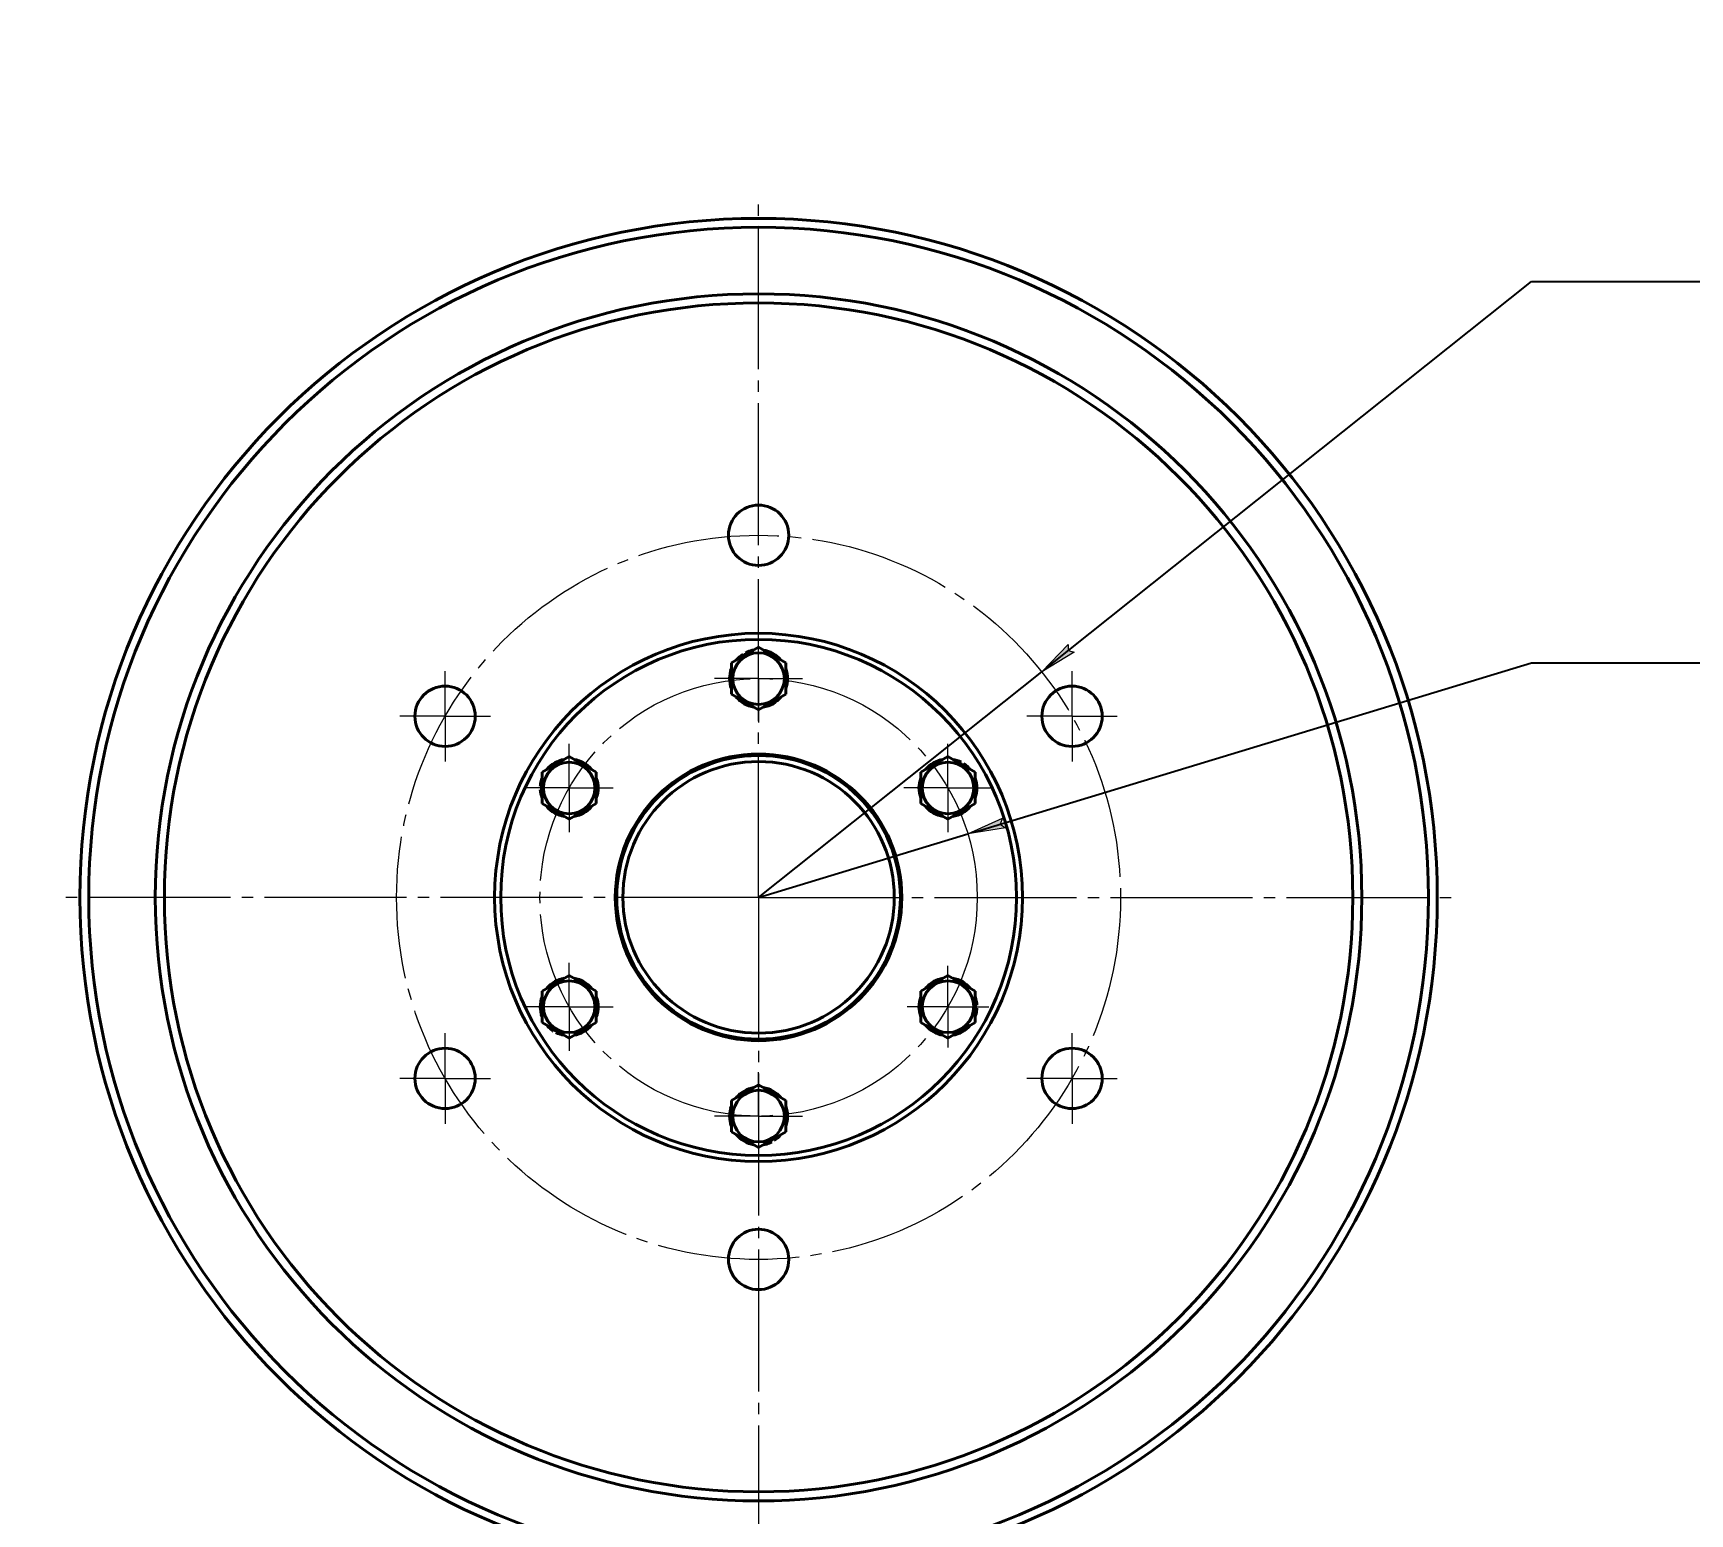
# Model space of a CAD drawing. Header units: millimetres. Extents: x 0 to 420, y 0 to 297.
# Drawn here: x 200.3 to 420, y 100.7 to 297 of the extents above; entities that cross this region are included whole.
import ezdxf

# ---------------------------------------------------------------- set-up
doc = ezdxf.new("R2010")
doc.units = ezdxf.units.MM
for name, pattern in [('K5LT_AXLED', [23.33904647827148, 18.83904647827148, -1.5, 1.5, -1.5]), ('K5LT_BASIC', [0]), ('K5LT_THIN', [0])]:
    doc.linetypes.add(name, pattern=pattern)
doc.layers.add('Системный слой', color=7, linetype='Continuous')
doc.styles.add('KDIMTEXTSTYLE', font='GOST_AU.SHX', dxfattribs={"width": 0.96, "oblique": 15, "height": 5})
doc.dimstyles.new('KDIMSTYLE (0.40)', dxfattribs={"dimtxt": 5, "dimasz": 1, "dimexe": 2, "dimexo": 0.0625, "dimgap": 1, "dimtad": 1, "dimlfac": 2.5, "dimtxsty": 'KDIMTEXTSTYLE', "dimsah": 1, "dimcen": 0.09, "dimdle": 1, "dimadec": 0, "dimazin": 0, "dimtfac": 0.667, "dimtmove": 0, "dimatfit": 3, "dimfxl": 1, "dimtvp": 1, "dimtolj": 1, "dimtzin": 0, "dimarcsym": 0})

# ---------------------------------------------------------------- blocks, each defined once
blk = doc.blocks.new('U0')
at = {"layer": 'Системный слой', "color": 150, "linetype": 'K5LT_BASIC', "lineweight": 40, "true_color": 0x0080ff}
for start, end in [(99.63586519368104, 140.3641348063178), (39.63586519368213, 80.36413480631784), (159.6358651924613, 171.6981977031133), (339.6358651936822, 20.3641348063178), (182.8432329500974, 200.3641348063179), (219.6358651936801, 260.364134806318), (279.6358651936816, 320.364134806318)]:
    blk.add_arc((271.3852632902513, 196.9422470340662), 3.839999999999999, start, end, dxfattribs=at)
blk = doc.blocks.new('U1')
at = {"layer": 'Системный слой', "color": 150, "linetype": 'K5LT_BASIC', "lineweight": 40, "true_color": 0x0080ff}
for start, end in [(99.63586519368206, 140.3641348063178), (39.63586519368213, 80.36413480631794), (159.6358651936808, 200.3641348063176), (339.6358651936819, 20.36413480631801), (219.6358651924614, 231.6981977031133), (279.6358651936802, 320.364134806318), (242.8432329500974, 260.364134806318)]:
    blk.add_arc((271.3852632902513, 167.9422470340662), 3.84, start, end, dxfattribs=at)
blk = doc.blocks.new('U2')
at = {"layer": 'Системный слой', "color": 150, "linetype": 'K5LT_BASIC', "lineweight": 40, "true_color": 0x0080ff}
for start, end in [(99.63586519368009, 140.3641348063179), (62.84323295009744, 80.3641348063179), (39.63586519246125, 51.69819770311322), (159.6358651936817, 200.364134806318), (339.6358651936809, 20.3641348063177), (219.6358651936821, 260.3641348063178), (279.6358651936822, 320.3641348063178)]:
    blk.add_arc((321.6147367097487, 196.9422470340662), 3.84, start, end, dxfattribs=at)
blk = doc.blocks.new('U3')
at = {"layer": 'Системный слой', "color": 150, "linetype": 'K5LT_BASIC', "lineweight": 40, "true_color": 0x0080ff}
for start, end in [(99.63586519368206, 140.3641348063178), (39.63586519368177, 80.36413480631799), (159.6358651936822, 200.3641348063178), (339.6358651936801, 20.36413480631801), (219.6358651936811, 260.364134806318), (279.6358651924613, 291.6981977031132), (302.8432329500975, 320.3641348063178)]:
    blk.add_arc((296.5, 153.4422470340662), 3.84, start, end, dxfattribs=at)
blk = doc.blocks.new('U4')
at = {"layer": 'Системный слой', "color": 150, "linetype": 'K5LT_BASIC', "lineweight": 40, "true_color": 0x0080ff}
for start, end in [(122.8432329500974, 140.3641348063181), (99.63586519246113, 111.6981977031132), (39.63586519368106, 80.36413480631784), (159.63586519368, 200.364134806318), (339.6358651936821, 20.3641348063178), (219.6358651936816, 260.364134806318), (279.635865193682, 320.3641348063178)]:
    blk.add_arc((296.5, 211.4422470340662), 3.84, start, end, dxfattribs=at)
blk = doc.blocks.new('U5')
at = {"layer": 'Системный слой', "color": 150, "linetype": 'K5LT_BASIC', "lineweight": 40, "true_color": 0x0080ff}
for start, end in [(99.63586519368172, 140.364134806318), (39.63586519368011, 80.36413480631794), (159.6358651936821, 200.3641348063178), (2.843232950097462, 20.3641348063179), (339.6358651924614, 351.6981977031132), (219.6358651936822, 260.3641348063179), (279.6358651936811, 320.3641348063178)]:
    blk.add_arc((321.6147367097487, 167.9422470340662), 3.839999999999999, start, end, dxfattribs=at)
blk = doc.blocks.new('U6')
at = {"layer": 'Системный слой', "color": 30, "linetype": 'K5LT_AXLED', "lineweight": 18, "true_color": 0xff8000}
for q in [(296.5, 274.4422470340169), (204.5000000000493, 182.4422470340662), (388.4999999999507, 182.4422470340662), (296.5, 90.44224703411555)]:
    blk.add_line((296.5, 182.4422470340662), q, dxfattribs=at)
blk = doc.blocks.new('U7')
at = {"layer": 'Системный слой', "color": 30, "linetype": 'K5LT_AXLED', "lineweight": 18, "true_color": 0xff8000}
for q in [(296.5000000000001, 217.2822470340662), (290.66, 211.4422470340662), (302.34, 211.4422470340662), (296.5, 205.6022470340662)]:
    blk.add_line((296.5, 211.4422470340662), q, dxfattribs=at)
blk = doc.blocks.new('U8')
at = {"layer": 'Системный слой', "color": 30, "linetype": 'K5LT_AXLED', "lineweight": 18, "true_color": 0xff8000}
for q in [(271.3852632902513, 202.7822470340662), (265.5452632902513, 196.9422470340662), (277.2252632902513, 196.9422470340662), (271.3852632902513, 191.1022470340662)]:
    blk.add_line((271.3852632902513, 196.9422470340662), q, dxfattribs=at)
blk = doc.blocks.new('U9')
at = {"layer": 'Системный слой', "color": 30, "linetype": 'K5LT_AXLED', "lineweight": 18, "true_color": 0xff8000}
for q in [(321.6147367097487, 202.7822470340662), (315.7747367097487, 196.9422470340662), (327.4547367097487, 196.9422470340662), (321.6147367097487, 191.1022470340662)]:
    blk.add_line((321.6147367097487, 196.9422470340662), q, dxfattribs=at)
blk = doc.blocks.new('U10')
at = {"layer": 'Системный слой', "color": 30, "linetype": 'K5LT_AXLED', "lineweight": 18, "true_color": 0xff8000}
for q in [(321.6147367097487, 173.3622470340662), (316.1947367097487, 167.9422470340662), (327.0347367097487, 167.9422470340662), (321.6147367097487, 162.5222470340662)]:
    blk.add_line((321.6147367097487, 167.9422470340662), q, dxfattribs=at)
blk = doc.blocks.new('U11')
at = {"layer": 'Системный слой', "color": 30, "linetype": 'K5LT_AXLED', "lineweight": 18, "true_color": 0xff8000}
for q in [(296.5, 159.2822470340662), (290.66, 153.4422470340662), (302.34, 153.4422470340662), (296.5, 147.6022470340662)]:
    blk.add_line((296.5, 153.4422470340662), q, dxfattribs=at)
blk = doc.blocks.new('U12')
at = {"layer": 'Системный слой', "color": 30, "linetype": 'K5LT_AXLED', "lineweight": 18, "true_color": 0xff8000}
for q in [(271.3852632902513, 173.7822470340662), (265.5452632902513, 167.9422470340662), (277.2252632902513, 167.9422470340662), (271.3852632902513, 162.1022470340662)]:
    blk.add_line((271.3852632902513, 167.9422470340662), q, dxfattribs=at)
blk = doc.blocks.new('U13')
at = {"layer": 'Системный слой', "color": 30, "linetype": 'K5LT_AXLED', "lineweight": 18, "true_color": 0xff8000}
for q in [(254.930780618347, 212.4422470340663), (248.930780618347, 206.4422470340663), (260.930780618347, 206.4422470340663), (254.930780618347, 200.4422470340663)]:
    blk.add_line((254.930780618347, 206.4422470340663), q, dxfattribs=at)
blk = doc.blocks.new('U14')
at = {"layer": 'Системный слой', "color": 30, "linetype": 'K5LT_AXLED', "lineweight": 18, "true_color": 0xff8000}
for q in [(338.0692193816531, 212.4422470340662), (332.0692193816531, 206.4422470340662), (344.0692193816531, 206.4422470340662), (338.0692193816531, 200.4422470340662)]:
    blk.add_line((338.0692193816531, 206.4422470340662), q, dxfattribs=at)
blk = doc.blocks.new('U15')
at = {"layer": 'Системный слой', "color": 30, "linetype": 'K5LT_AXLED', "lineweight": 18, "true_color": 0xff8000}
for q in [(338.0692193816531, 164.4422470340662), (332.0692193816531, 158.4422470340662), (344.0692193816531, 158.4422470340662), (338.0692193816531, 152.4422470340662)]:
    blk.add_line((338.0692193816531, 158.4422470340662), q, dxfattribs=at)
blk = doc.blocks.new('U16')
at = {"layer": 'Системный слой', "color": 30, "linetype": 'K5LT_AXLED', "lineweight": 18, "true_color": 0xff8000}
for q in [(254.9307806183469, 164.4422470340662), (248.9307806183469, 158.4422470340662), (260.9307806183469, 158.4422470340662), (254.9307806183469, 152.4422470340662)]:
    blk.add_line((254.9307806183469, 158.4422470340662), q, dxfattribs=at)
blk = doc.blocks.new('KDIMARROW_01')
at = {"layer": 'Системный слой'}
blk.add_hatch(color=0, dxfattribs=at).paths.add_polyline_path([(-5, -0.6582624912261956), (0, 0), (-5, 0.658262491226197), (-4.5, 5.51091059616309e-16)])
at = {"layer": 'Системный слой', "color": 0, "linetype": 'K5LT_THIN', "lineweight": 18}
for p, q in [((-4.5, 5.51091059616309e-16), (-5, 0.658262491226197)), ((-5, 0.658262491226197), (0, 0)), ((0, 0), (-5, -0.6582624912261956)), ((-5, -0.6582624912261956), (-4.5, 5.51091059616309e-16)), ((0, 0), (-1, 0))]:
    blk.add_line(p, q, dxfattribs=at)

msp = doc.modelspace()

# ---------------------------------------------------------------- linework, layer by layer
at = {"layer": 'Системный слой', "color": 150, "linetype": 'K5LT_BASIC', "lineweight": 40, "true_color": 0x0080ff}
for p, q in [((292.9, 213.5207080031489), (296.5, 215.5991689722315)), ((296.5, 215.5991689722315), (300.1, 213.5207080031489)), ((292.9, 209.3637860649836), (292.9, 213.5207080031489)), ((294.417405523082, 214.668452273153), (294.5350416886901, 214.4646997622503)), ((294.8649583112896, 214.6551772131183), (294.7473215435874, 214.8589293764017)), ((295.1801654793138, 214.8371621564276), (295.0802846837133, 215.0101607691082)), ((300.1, 213.5207080031489), (300.1, 209.3637860649836)), ((296.5, 207.2853250959009), (292.9, 209.3637860649836)), ((300.1, 209.3637860649836), (296.5, 207.2853250959009)), ((267.7852632902513, 199.0207080031489), (271.3852632902513, 201.0991689722315)), ((271.3852632902513, 201.0991689722315), (274.9852632902513, 199.0207080031489)), ((318.0147367097487, 199.0207080031489), (321.6147367097487, 201.0991689722315)), ((321.6147367097487, 201.0991689722315), (325.2147367097488, 199.0207080031489)), ((323.3674151661613, 200.3589293764017), (323.2497783984388, 200.1551772131301)), ((323.5796950210383, 199.9646997622621), (323.6973311866667, 200.168452273153)), ((323.8949021890625, 199.7827148189528), (323.9947829846631, 199.9557134316333)), ((267.7852632902513, 194.8637860649836), (267.7852632902513, 199.0207080031489)), ((274.9852632902513, 199.0207080031489), (274.9852632902513, 194.8637860649836)), ((318.0147367097487, 194.8637860649835), (318.0147367097487, 199.0207080031489)), ((325.2147367097488, 199.0207080031489), (325.2147367097488, 194.8637860649835)), ((267.7852632902513, 197.1327244849224), (267.5499903569207, 197.132724137315)), ((267.5499903569207, 196.7517699308175), (267.7852632902513, 196.7517695831864)), ((267.7852632902513, 197.496694371541), (267.5855016990502, 197.496694371541)), ((271.3852632902513, 192.7853250959009), (267.7852632902513, 194.8637860649836)), ((274.9852632902513, 194.8637860649836), (271.3852632902513, 192.7853250959009)), ((321.6147367097487, 192.7853250959009), (318.0147367097487, 194.8637860649835)), ((325.2147367097488, 194.8637860649835), (321.6147367097487, 192.7853250959009)), ((267.7852632902513, 170.0207080031489), (271.3852632902513, 172.0991689722315)), ((271.3852632902513, 172.0991689722315), (274.9852632902513, 170.0207080031489)), ((318.0147367097487, 170.0207080031489), (321.6147367097487, 172.0991689722315)), ((321.6147367097487, 172.0991689722315), (325.2147367097487, 170.0207080031489)), ((267.7852632902512, 165.8637860649836), (267.7852632902513, 170.0207080031489)), ((274.9852632902513, 170.0207080031489), (274.9852632902513, 165.8637860649836)), ((318.0147367097487, 165.8637860649835), (318.0147367097487, 170.0207080031489)), ((325.2147367097487, 170.0207080031489), (325.2147367097487, 165.8637860649835)), ((325.2147367097487, 167.3877996965915), (325.4144983009498, 167.3877996965914)), ((325.4500096430793, 168.1327241373149), (325.2147503229137, 168.1327241373149)), ((325.2147503229137, 167.7517699308175), (325.4500096430793, 167.7517699308175)), ((271.3852632902513, 163.7853250959009), (267.7852632902512, 165.8637860649836)), ((269.1050978109375, 165.1017792491796), (269.0052170153369, 164.9287806364991)), ((269.4203049789617, 164.9197943058703), (269.3026688133333, 164.7160417949795)), ((274.9852632902513, 165.8637860649836), (271.3852632902513, 163.7853250959009)), ((321.6147367097487, 163.7853250959009), (318.0147367097487, 165.8637860649835)), ((325.2147367097487, 165.8637860649835), (321.6147367097487, 163.7853250959009)), ((269.6325848338387, 164.5255646917307), (269.7502216015612, 164.7293168550024)), ((292.9, 155.5207080031489), (296.5, 157.5991689722315)), ((296.5, 157.5991689722315), (300.1, 155.5207080031489)), ((292.9, 151.3637860649835), (292.9, 155.5207080031489)), ((300.1, 155.5207080031489), (300.1, 151.3637860649835)), ((296.5, 149.2853250959009), (292.9, 151.3637860649835)), ((300.1, 151.3637860649835), (296.5, 149.2853250959009)), ((297.8198345206862, 150.0473319117048), (297.9197153162867, 149.8743332990243)), ((298.1350416887104, 150.2293168550141), (298.2526784564126, 150.0255646917307)), ((298.582594476918, 150.2160417949794), (298.46495831131, 150.4197943058821))]:
    msp.add_line(p, q, dxfattribs=at)
for centre, radius in [((296.5, 182.4422470340662), 89.99999999995063), ((296.5, 182.4422470340662), 88.82330318912533), ((296.5, 182.4422470340662), 80), ((296.5, 182.4422470340662), 78.80000000000001), ((296.5, 230.4422470340662), 4), ((296.5, 182.4422470340662), 35), ((296.5, 182.4422470340662), 34.2), ((296.5, 211.4422470340662), 3.42), ((254.930780618347, 206.4422470340663), 4), ((338.0692193816531, 206.4422470340662), 4), ((271.3852632902513, 196.9422470340662), 3.42), ((296.5, 182.4422470340662), 19), ((296.5, 182.4422470340662), 18.8), ((296.5, 182.4422470340662), 18), ((321.6147367097487, 196.9422470340662), 3.42), ((271.3852632902513, 167.9422470340662), 3.42), ((321.6147367097487, 167.9422470340662), 3.42), ((254.9307806183469, 158.4422470340662), 4), ((338.0692193816531, 158.4422470340662), 4), ((296.5, 153.4422470340662), 3.42), ((296.5, 134.4422470340662), 4)]:
    msp.add_circle(centre, radius, dxfattribs=at)
at = {"layer": 'Системный слой', "color": 30, "linetype": 'K5LT_AXLED', "lineweight": 18, "true_color": 0xff8000}
for radius in [48, 29]:
    msp.add_circle((296.5, 182.4422470340662), radius, dxfattribs=at)
at = {"layer": 'Системный слой', "color": 150, "linetype": 'K5LT_BASIC', "lineweight": 40, "true_color": 0x0080ff}
for centre, radius, start, end in [((296.5, 211.4422470340662), 3.840000000000002, 111.6981977031132, 117.1567670499026), ((321.6147367097487, 196.9422470340662), 3.840000000000002, 51.69819770311322, 57.15676704990257), ((271.3852632902513, 196.9422470340662), 3.840000000000002, 171.6981977031133, 177.1567670499026), ((321.6147367097487, 167.9422470340662), 3.840000000000001, 351.6981977031132, 357.1567670499026), ((271.3852632902513, 167.9422470340662), 3.840000000000001, 231.6981977031132, 237.1567670499025), ((296.5, 153.4422470340662), 3.840000000000001, 291.6981977031132, 297.1567670499026)]:
    msp.add_arc(centre, radius, start, end, dxfattribs=at)

# ---------------------------------------------------------------- block references
at = {"layer": 'Системный слой'}
for name in ['U6', 'U7', 'U4', 'U13', 'U14', 'U8', 'U9', 'U0', 'U2', 'U12', 'U1', 'U10', 'U5', 'U16', 'U15', 'U11', 'U3']:
    msp.add_blockref(name, (0, 0), dxfattribs=at)

# ---------------------------------------------------------------- dimensions: what is measured, and where the dimension line sits
at = {"layer": 'Системный слой', "color": 7}
for center, radius, location, override in [((296.5, 182.44224703406624), 48.00000000000002, (399.0044552226244, 264.0935080132718), {"dimtih": 1, "dimtoh": 1, "dimpost": '\\H3.5;\\W0.965;\\Q15;∅<>\\H3.5;\\W0.965;\\Q15;\\Q15;*', "dimblk1": 'KDIMARROW_01', "dimblk2": 'KDIMARROW_01', "dimclrt": 7, "dimtmove": 1, "dimatfit": 2, "dimtolj": 1}), ((296.5, 182.4422470340662), 29.00000000000007, (399.0044552226244, 213.5207080031489), {"dimtih": 1, "dimtoh": 1, "dimpost": '\\H3.5;\\W0.965;\\Q15;\\Q15;\\H3.5;\\W0.965;\\Q15;∅<>\\H3.5;\\W0.965;\\Q15;\\Q15;\\H3.5;\\W0.965;\\Q15;\\Q15;*\\Q15;', "dimblk1": 'KDIMARROW_01', "dimblk2": 'KDIMARROW_01', "dimclrt": 7, "dimtmove": 1, "dimatfit": 2, "dimtolj": 1})]:
    msp.add_diameter_dim(center=center, radius=radius, location=location, dimstyle='KDIMSTYLE (0.40)', override=override, dxfattribs=at).render()

doc.saveas('drawing.dxf')
